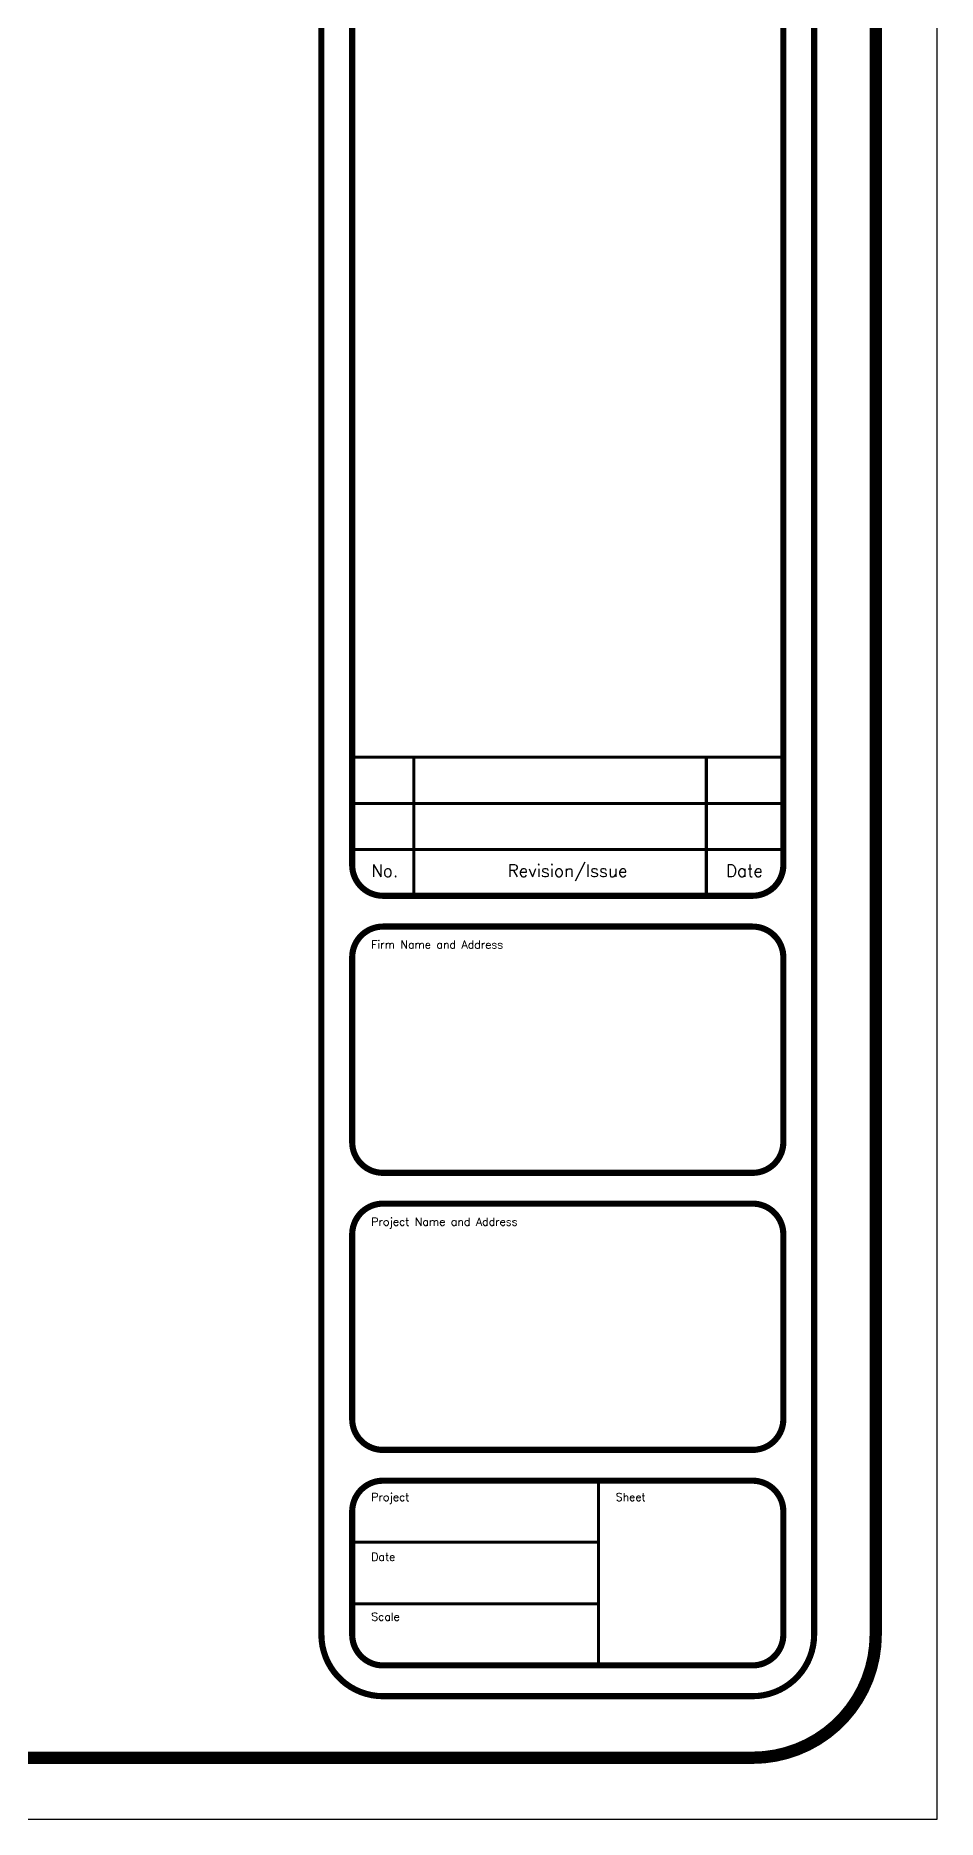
# Model space of a CAD drawing. Header units: inches. Extents: x -0.2 to 34.5, y 0 to 23.
# Drawn here: x 27.18 to 34.5, y 0 to 14.48 of the extents above; entities that cross this region are included whole.
import ezdxf
from ezdxf.enums import TextEntityAlignment as Align

# ---------------------------------------------------------------- set-up
doc = ezdxf.new("R2010")
doc.units = ezdxf.units.IN
doc.header["$MEASUREMENT"] = 0
doc.styles.add('Roman', font='romans')

msp = doc.modelspace()

# ---------------------------------------------------------------- linework, layer by layer
for p, q in [((34.5, 0), (34.5, 23)), ((0, 0), (34.5, 0))]:
    msp.add_line(p, q)
for points, const_width in [([(1.5, 0.5), (33, 0.5, 0.414214), (34, 1.5), (34, 21.5, 0.414214), (33, 22.5), (1.5, 22.5, 0.414214), (0.5, 21.5), (0.5, 1.5, 0.414214)], 0.1), ([(30, 1), (33, 1, 0.414214), (33.5, 1.5), (33.5, 21.5, 0.414214), (33, 22), (30, 22, 0.414214), (29.5, 21.5), (29.5, 1.5, 0.414214)], 0.05), ([(30, 7.5), (33, 7.5, 0.414214), (33.25, 7.75), (33.25, 21.5, 0.414214), (33, 21.75), (30, 21.75, 0.414214), (29.75, 21.5), (29.75, 7.75, 0.414214)], 0.05), ([(30, 5.25), (33, 5.25, 0.414214), (33.25, 5.5), (33.25, 7, 0.414214), (33, 7.25), (30, 7.25, 0.414214), (29.75, 7), (29.75, 5.5, 0.414214)], 0.05), ([(30, 3), (33, 3, 0.414214), (33.25, 3.25), (33.25, 4.75, 0.414214), (33, 5), (30, 5, 0.414214), (29.75, 4.75), (29.75, 3.25, 0.414214)], 0.05), ([(30, 1.25), (33, 1.25, 0.414214), (33.25, 1.5), (33.25, 2.5, 0.414214), (33, 2.75), (30, 2.75, 0.414214), (29.75, 2.5), (29.75, 1.5, 0.414214)], 0.05)]:
    msp.add_lwpolyline(points, format="xyb", close=True, dxfattribs=dict(const_width=const_width))
at = {"const_width": 0.025}
for points in [[(29.75, 8.625), (33.25, 8.625)], [(30.25, 7.5), (30.25, 8.625)], [(32.625, 7.5), (32.625, 8.625)], [(29.75, 8.25), (33.25, 8.25)], [(29.75, 7.875), (33.25, 7.875)], [(31.75, 1.25), (31.75, 2.75)], [(29.75, 2.25), (31.75, 2.25)], [(29.75, 1.75), (31.75, 1.75)]]:
    msp.add_lwpolyline(points, dxfattribs=at)

# ---------------------------------------------------------------- texts
at = {"style": 'Roman'}
for s, p in [('No.', (30.014, 7.703)), ('Revision/Issue', (31.498, 7.703)), ('Date', (32.934, 7.703))]:
    msp.add_text(s, height=0.1, dxfattribs=at).set_placement(p, align=Align.MIDDLE_CENTER)
for s, p in [('Firm Name and Address', (29.905, 7.071)), ('Project Name and Address', (29.905, 4.821)), ('Project', (29.905, 2.585)), ('Sheet', (31.89, 2.585)), ('Date', (29.905, 2.099)), ('Scale', (29.905, 1.613))]:
    msp.add_text(s, height=0.065, dxfattribs=at).set_placement(p)

doc.saveas('drawing.dxf')
